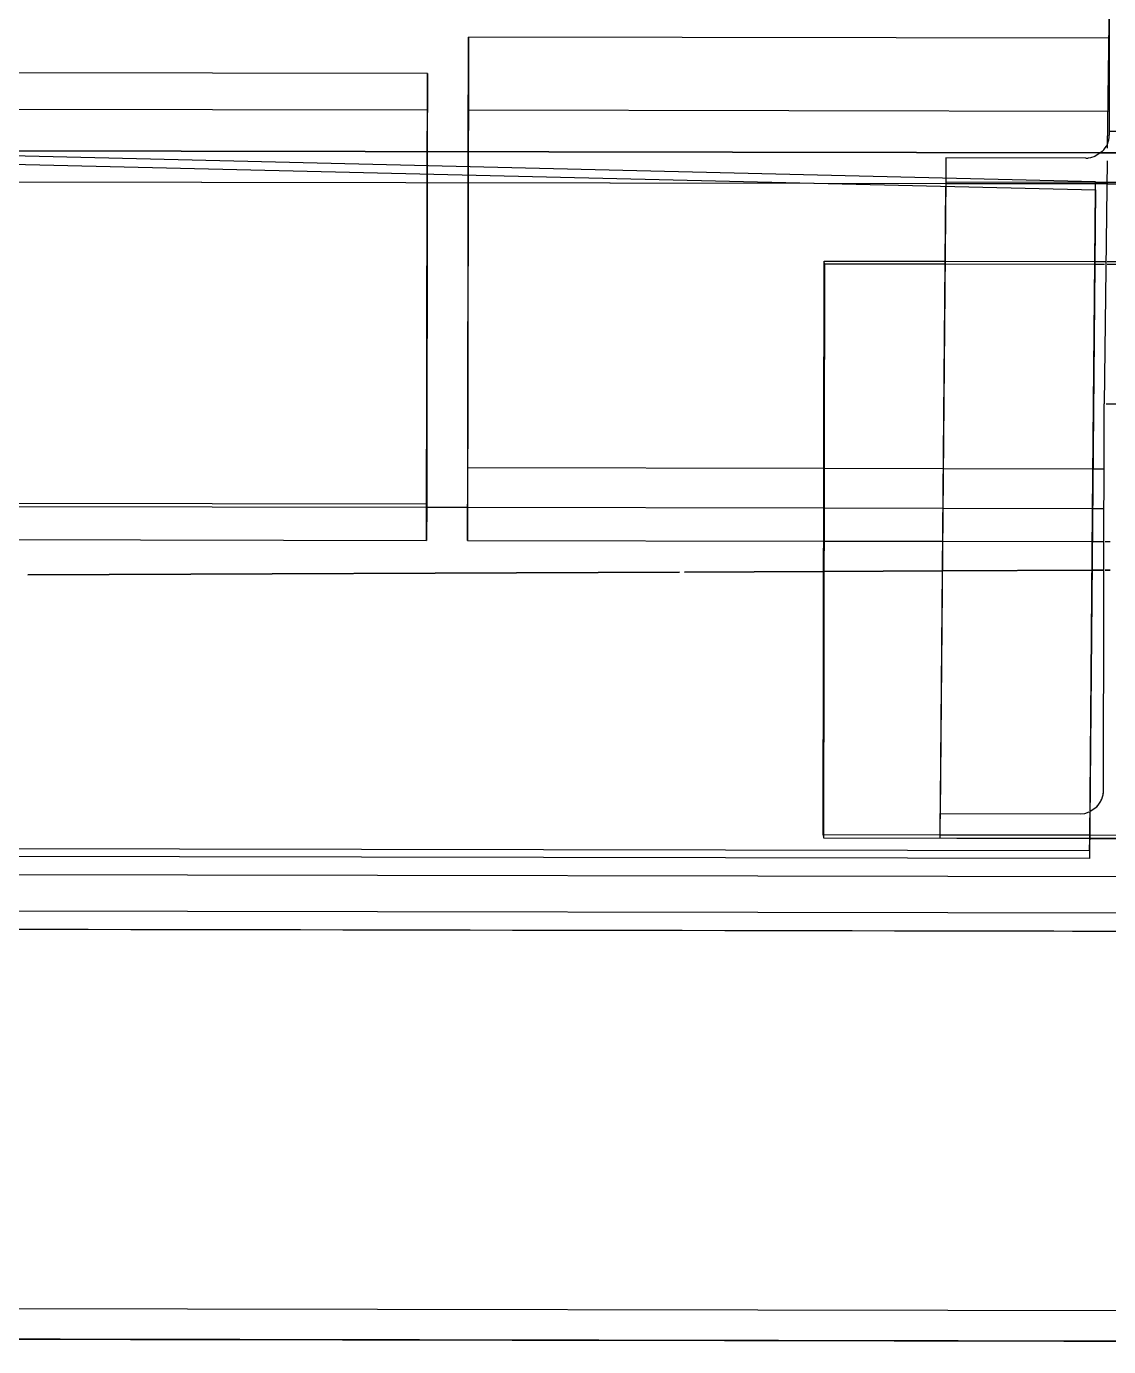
# Model space of a CAD drawing. Header units: metres. Extents: x -354 to -91, y 3 to 562.
# Drawn here: x -226.046 to -225.518, y 509.258 to 509.902 of the extents above; entities that cross this region are included whole.
import ezdxf

# ---------------------------------------------------------------- set-up
doc = ezdxf.new("R2010")
doc.units = ezdxf.units.M
doc.layers.add('A-GENM', color=7, linetype='Continuous', lineweight=25)

# ---------------------------------------------------------------- blocks, each defined once
blk = doc.blocks.new('T2DPAA-T2D-C3S-RW-M2D-100010_dwg-40802999-DRG-2873034 - CONSTRUCTION SEQUENCE STAGE A8')
at = {"color": 254, "lineweight": 25, "true_color": 0xdedede}
for p, q in [((25.9616, -637.88671), (25.65037, -636.70719)), ((25.96164, -637.88687), (25.9616, -637.88671)), ((26.22471, -638.88386), (25.96164, -637.88687))]:
    blk.add_line(p, q, dxfattribs=at)
at = {"color": 254, "lineweight": 25, "true_color": 0xd0d0d0}
for p, q in [((26.39963, -637.95542), (26.32564, -637.67502)), ((26.40473, -637.97476), (26.39963, -637.95542)), ((26.44908, -638.14285), (26.40473, -637.97476)), ((26.46391, -638.19903), (26.44908, -638.14285)), ((26.48254, -638.26965), (26.46391, -638.19903)), ((26.48395, -638.27498), (26.48254, -638.26965))]:
    blk.add_line(p, q, dxfattribs=at)
blk = doc.blocks.new('T2DPAA-T2D-PWC-RW-M2D-100010_RoadDesign_rvt-1-DRG-2873034 - CONSTRUCTION SEQUENCE STAGE A8')
at = {"color": 254, "lineweight": 25, "true_color": 0xd0d0d0, "rotation": 75.11694444444437}
blk.add_blockref('T2DPAA-T2D-C3S-RW-M2D-100010_dwg-40802999-DRG-2873034 - CONSTRUCTION SEQUENCE STAGE A8', (-1722.33704, 648.01046), dxfattribs=at)
blk = doc.blocks.new('CappingBeam_RS39A_CB04 - CappingBeam_RS39A_CB04-57951987-DRG-2873034 - CONSTRUCTION SEQUENCE STAGE A8')
at = {"layer": 'A-GENM', "color": 9, "true_color": 0xbebebe}
blk.add_open_spline([(109.73785, -5.66088), (109.76698, -5.7713), (109.9088, -6.30877), (110.05062, -6.84626), (110.16331, -7.27333)], degree=3, knots=[0.03089384, 0.03089384, 0.03089384, 0.03089384, 0.04166667, 0.08333333, 0.08333333, 0.08333333, 0.08333333], dxfattribs=at)
at = {"layer": 'A-GENM', "color": 253, "true_color": 0xa3a3a3}
for points in [[(109.82525, -5.99213), (109.93793, -6.41918), (110.05062, -6.84626), (110.16331, -7.27333)], [(110.16331, -7.27333), (110.21285, -7.46109), (110.26239, -7.64884), (110.31193, -7.8366)]]:
    blk.add_open_spline(points, degree=3, dxfattribs=at)
at = {"layer": 'A-GENM', "color": 9, "true_color": 0xbebebe}
blk.add_open_spline([(110.16331, -7.27333), (110.21285, -7.46109), (110.26239, -7.64884), (110.31193, -7.8366)], degree=3, dxfattribs=at)
blk = doc.blocks.new('T2D Feature Wall Adaptive V6 - 1_320 Slope-67396016-DRG-2873034 - CONSTRUCTION SEQUENCE STAGE A8')
at = {"layer": 'A-GENM', "color": 253, "true_color": 0xa3a3a3}
for p, q in [((-0.21776, 0.89779), (-0.21781, 0.03717)), ((-0.2, 0.89779), (-0.21776, 0.89779)), ((-0.21776, 0.89779), (-0.17959, 0.89779)), ((-0.2, 0.11701), (-0.2, 0.89779)), ((-0.17959, 0.89779), (-0.2, 0.89779)), ((-0.17271, 0.89779), (-0.17959, 0.89779)), ((-0.17959, 0.89779), (-0.17271, 0.89779)), ((-0.16876, 0.89779), (-0.17271, 0.89779)), ((-0.17271, 0.89779), (-0.16876, 0.89779)), ((0.01, 0.89779), (-0.16876, 0.89779)), ((-0.16876, 0.89779), (-0.00776, 0.89779)), ((-0.00778, 0.5843), (-0.00776, 0.89779)), ((-0.00776, 0.89779), (0.01, 0.89779)), ((0.01, 0.5843), (0.01, 0.89779))]:
    blk.add_line(p, q, dxfattribs=at)
blk = doc.blocks.new('T2D Feature Wall Adaptive V6 - 1_160 Slope-67396104-DRG-2873034 - CONSTRUCTION SEQUENCE STAGE A8')
at = {"layer": 'A-GENM', "color": 253, "true_color": 0xa3a3a3}
for p, q in [((-0.2355, -1.16922), (-0.23553, -1.48221)), ((-0.2, -1.48221), (-0.2, -1.16955)), ((-0.0255, -1.1771), (-0.0255, -1.17172)), ((0.01, -1.17108), (0.01, -1.1687)), ((0.01, -1.17735), (0.01, -1.17172)), ((-0.02551, -1.25013), (-0.0255, -1.1771)), ((0.01, -1.25038), (0.01, -1.17735)), ((-0.02551, -1.30837), (-0.02551, -1.25013)), ((0.01, -1.30837), (0.01, -1.25038)), ((-0.02553, -1.48221), (-0.02551, -1.30837)), ((0.01, -1.48221), (0.01, -1.30837)), ((-0.23553, -1.48221), (-0.2, -1.48221)), ((-0.17959, -1.48221), (-0.23553, -1.48221)), ((-0.2, -1.48221), (-0.17959, -1.48221)), ((-0.17959, -1.48221), (-0.17227, -1.48221)), ((-0.17227, -1.48221), (-0.17959, -1.48221)), ((-0.17227, -1.48221), (-0.16831, -1.48221)), ((-0.16831, -1.48221), (-0.17227, -1.48221)), ((-0.16831, -1.48221), (0.01, -1.48221)), ((-0.02553, -1.48221), (-0.16831, -1.48221)), ((0.01, -1.48221), (-0.02553, -1.48221))]:
    blk.add_line(p, q, dxfattribs=at)
blk = doc.blocks.new('StitchPour_RS39A_05 - StitchPour_RS39A_05-60503718-DRG-2873034 - CONSTRUCTION SEQUENCE STAGE A8')
at = {"layer": 'A-GENM', "color": 253, "true_color": 0xa3a3a3}
blk.add_open_spline([(109.29391, -4.76232), (109.35023, -4.97577), (109.46289, -5.40276), (109.68825, -6.25685), (109.96999, -7.32459), (110.2164, -8.25848), (110.35013, -8.76526), (110.37115, -8.84496)], degree=3, knots=[0.0000101, 0.0000101, 0.0000101, 0.0000101, 0.0208333, 0.0416667, 0.0833333, 0.125, 0.1327749, 0.1327749, 0.1327749, 0.1327749], dxfattribs=at)
at = {"layer": 'A-GENM', "color": 9, "true_color": 0xbebebe}
blk.add_open_spline([(109.54434, -5.71144), (109.57353, -5.82206), (109.71541, -6.35977), (109.85976, -6.90682), (109.97491, -7.34325), (109.97737, -7.35258)], degree=3, knots=[0.03087475, 0.03087475, 0.03087475, 0.03087475, 0.04166667, 0.08333333, 0.08424357, 0.08424357, 0.08424357, 0.08424357], dxfattribs=at)
at = {"layer": 'A-GENM', "color": 253, "true_color": 0xa3a3a3}
blk.add_open_spline([(109.97737, -7.35258), (110.02448, -7.53109), (110.07158, -7.7096), (110.11868, -7.88811)], degree=3, dxfattribs=at)
blk = doc.blocks.new('Barrier-Precast-MPB-03-B - Typical-63995089-DRG-2873034 - CONSTRUCTION SEQUENCE STAGE A8')
at = {"layer": 'A-GENM', "color": 253, "true_color": 0xa3a3a3}
for p, q in [((-0.22658, -0.31546), (-0.22671, 3.90891)), ((-0.20898, -0.31547), (-0.20911, 3.9089)), ((0.00001, -0.31673), (-0.00013, 3.90764)), ((-0.01502, 0.66486), (-0.01509, 2.91604)), ((-0.00002, 0.66487), (-0.00009, 2.91604)), ((-0.56468, 2.39499), (-0.56468, 2.40892)), ((-0.56467, 2.39499), (-0.56467, 2.40892)), ((-0.57967, 2.40671), (-0.57967, 2.39122)), ((-0.57967, 2.39122), (-0.57967, 2.40671)), ((-0.57967, 2.39122), (-0.57965, 1.75091)), ((-0.57965, 1.75091), (-0.57967, 2.39122)), ((-0.56467, 2.389), (-0.56468, 2.39453)), ((-0.56467, 2.389), (-0.56467, 2.39453)), ((-0.56467, 2.31596), (-0.56467, 2.389)), ((-0.56467, 2.31596), (-0.56467, 2.389)), ((-0.56467, 2.25155), (-0.56467, 2.31596)), ((-0.56467, 2.2518), (-0.56467, 2.31596)), ((-0.56463, 1.28196), (-0.56467, 2.2518)), ((-0.56464, 1.28196), (-0.56467, 2.25155))]:
    blk.add_line(p, q, dxfattribs=at)
blk = doc.blocks.new('SCR_SW_2 - SCR_SW_2-66993693-DRG-2873034 - CONSTRUCTION SEQUENCE STAGE A8')
at = {"layer": 'A-GENM', "color": 253, "true_color": 0xa3a3a3}
for p, q in [((0.00236, 0.34823), (1.18227, 0.32222)), ((1.18227, 0.32618), (0.07541, 0.35058)), ((1.18227, 0.32222), (1.17998, -0.00394)), ((1.18114, 0.1654), (1.18224, 0.32222)), ((1.18224, 0.32222), (1.18226, 0.32597)), ((1.18227, 0.32222), (1.18227, 0.32618)), ((1.18002, 0.00589), (1.18114, 0.1654)), ((0.00007, -0.00002), (1.17998, 0.00001)), ((1.17998, 0.00001), (1.18002, 0.00587)), ((1.17998, 0.00001), (1.17998, -0.00394)), ((1.17998, -0.00394), (0.05254, -0.00397))]:
    blk.add_line(p, q, dxfattribs=at)
blk = doc.blocks.new('POST_2180_1B_310UB - 1B-68650721-DRG-2873034 - CONSTRUCTION SEQUENCE STAGE A8')
at = {"layer": 'A-GENM', "color": 253, "true_color": 0xa3a3a3}
for p, q in [((-1098.67001, 509.91984), (-1098.67094, 509.84277)), ((-1098.67001, 509.91984), (-1098.67002, 509.89916)), ((-1098.66331, 509.91983), (-1098.67001, 509.91984)), ((-1098.66356, 509.89989), (-1098.66331, 509.91983)), ((-1098.66332, 509.89915), (-1098.66331, 509.91983)), ((-1098.67002, 509.89916), (-1098.67002, 509.85096)), ((-1098.66415, 509.85095), (-1098.66356, 509.89915)), ((-1098.66332, 509.85094), (-1098.66332, 509.89915)), ((-1098.67002, 509.85096), (-1098.67002, 509.84917)), ((-1098.66332, 509.85094), (-1098.67002, 509.85096)), ((-1098.66426, 509.8418), (-1098.66415, 509.85095)), ((-1098.66332, 509.84916), (-1098.66332, 509.85094)), ((-1098.67338, 509.84121), (-1098.67708, 509.83877)), ((-1098.6563, 509.83873), (-1098.66, 509.84118)), ((-1098.74969, 509.83804), (-1098.74978, 509.82819)), ((-1098.74969, 509.83804), (-1098.74971, 509.82819)), ((-1098.68144, 509.83792), (-1098.74969, 509.83804)), ((-1098.67917, 509.83814), (-1098.6803, 509.83797)), ((-1098.67708, 509.83877), (-1098.67917, 509.83814)), ((-1098.67102, 509.83673), (-1098.67245, 509.71806)), ((-1098.66575, 509.71804), (-1098.66433, 509.83591)), ((-1098.65417, 509.83809), (-1098.6563, 509.83873)), ((-1098.65194, 509.83787), (-1098.65417, 509.83809)), ((-1098.58369, 509.83775), (-1098.65194, 509.83787)), ((-1098.58369, 509.83775), (-1098.58379, 509.82609)), ((-1098.58371, 509.82607), (-1098.58369, 509.83775)), ((-1098.74978, 509.82819), (-1098.75245, 509.51825)), ((-1098.74971, 509.82637), (-1098.67668, 509.82624)), ((-1098.67668, 509.82624), (-1098.58371, 509.82607)), ((-1098.75248, 509.50627), (-1098.74973, 509.82423)), ((-1098.58376, 509.8201), (-1098.58648, 509.50598)), ((-1098.58384, 509.8201), (-1098.58645, 509.51796)), ((-1098.58381, 509.82405), (-1098.58384, 509.8201)), ((-1098.58373, 509.82405), (-1098.58376, 509.8201)), ((-1098.67278, 509.52968), (-1098.67245, 509.71806)), ((-1098.67145, 509.71805), (-1098.66575, 509.71804)), ((-1098.66575, 509.71804), (-1098.66608, 509.52967)), ((-1098.75248, 509.50627), (-1098.75245, 509.51825)), ((-1098.75237, 509.51825), (-1098.6842, 509.51813)), ((-1098.6842, 509.51813), (-1098.68196, 509.51835)), ((-1098.68196, 509.51835), (-1098.67981, 509.51902)), ((-1098.67935, 509.51933), (-1098.6761, 509.52154)), ((-1098.6628, 509.52152), (-1098.65933, 509.51914)), ((-1098.6591, 509.51898), (-1098.65699, 509.51832)), ((-1098.65699, 509.51832), (-1098.6547, 509.51808)), ((-1098.6547, 509.51808), (-1098.58645, 509.51796)), ((-1098.58645, 509.51796), (-1098.58648, 509.50598)), ((-1098.67947, 509.50615), (-1098.75248, 509.50627)), ((-1098.65944, 509.50611), (-1098.67947, 509.50615)), ((-1098.58648, 509.50598), (-1098.65944, 509.50611))]:
    blk.add_line(p, q, dxfattribs=at)
for centre, start_param, end_param in [((-1098.68142, 509.84919), 2.363455, 3.148876), ((-1098.65192, 509.84914), 0.00726, 0.792682), ((-1098.68142, 509.84919), 1.578068, 1.628111), ((-1098.68142, 509.84919), 1.628111, 1.678153)]:
    blk.add_ellipse(centre, major_axis=(-0.0114, 0.0001), ratio=0.989162, start_param=start_param, end_param=end_param, dxfattribs=at)
for points in [[(-1098.6761, 509.52154), (-1098.67503, 509.52264), (-1098.67338, 509.52518), (-1098.67279, 509.52815), (-1098.67278, 509.52968)], [(-1098.67468, 509.52331), (-1098.67427, 509.52394), (-1098.67393, 509.5246), (-1098.67365, 509.52529)], [(-1098.67365, 509.52529), (-1098.67337, 509.52598), (-1098.67315, 509.52669), (-1098.67301, 509.52743)], [(-1098.67301, 509.52743), (-1098.67286, 509.52816), (-1098.67279, 509.52892), (-1098.67278, 509.52968)], [(-1098.66608, 509.52967), (-1098.66608, 509.52891), (-1098.66601, 509.52815), (-1098.66587, 509.52742)], [(-1098.66587, 509.52742), (-1098.66573, 509.52668), (-1098.66551, 509.52596), (-1098.66524, 509.52527)], [(-1098.66524, 509.52527), (-1098.66496, 509.52459), (-1098.66462, 509.52392), (-1098.66421, 509.52329)], [(-1098.6761, 509.52154), (-1098.67557, 509.52209), (-1098.67509, 509.52269), (-1098.67468, 509.52331)], [(-1098.66421, 509.52329), (-1098.6638, 509.52267), (-1098.66333, 509.52207), (-1098.6628, 509.52152)]]:
    blk.add_open_spline(points, degree=3, dxfattribs=at)
blk = doc.blocks.new('PLATE ph - PLATE ph-V47-DRG-2873034 - CONSTRUCTION SEQUENCE STAGE A8')
at = {"layer": 'A-GENM', "color": 253, "true_color": 0xa3a3a3}
for p, q in [((-1098.80953, 509.50787), (-1098.80903, 509.78776)), ((-1098.80903, 509.78776), (-1098.75004, 509.78766)), ((-1098.80898, 509.78627), (-1098.80903, 509.78776)), ((-1098.75004, 509.78766), (-1098.67699, 509.78753)), ((-1098.67699, 509.78753), (-1098.67161, 509.78752)), ((-1098.67095, 509.78752), (-1098.65706, 509.7875)), ((-1098.65706, 509.7875), (-1098.58404, 509.78737)), ((-1098.80898, 509.78627), (-1098.80948, 509.50637)), ((-1098.75006, 509.78617), (-1098.80898, 509.78627)), ((-1098.67701, 509.78604), (-1098.75006, 509.78617)), ((-1098.67233, 509.78603), (-1098.67701, 509.78604)), ((-1098.65707, 509.786), (-1098.67096, 509.78603)), ((-1098.58406, 509.78588), (-1098.65707, 509.786)), ((-1098.52898, 509.78578), (-1098.58406, 509.78588)), ((-1098.58404, 509.78737), (-1098.52903, 509.78727)), ((-1098.52904, 509.78578), (-1098.52953, 509.50738)), ((-1098.52948, 509.50588), (-1098.52898, 509.78578)), ((-1098.52903, 509.78727), (-1098.52898, 509.78578)), ((-1098.80953, 509.50787), (-1098.80948, 509.50637)), ((-1098.80948, 509.50637), (-1098.67947, 509.50615)), ((-1098.75246, 509.50777), (-1098.80947, 509.50787)), ((-1098.67945, 509.50764), (-1098.75246, 509.50777)), ((-1098.67947, 509.50615), (-1098.65944, 509.50611)), ((-1098.65943, 509.50761), (-1098.67945, 509.50764)), ((-1098.65944, 509.50611), (-1098.52948, 509.50588)), ((-1098.58646, 509.50748), (-1098.65943, 509.50761)), ((-1098.52953, 509.50738), (-1098.58646, 509.50748)), ((-1098.52948, 509.50588), (-1098.52953, 509.50738))]:
    blk.add_line(p, q, dxfattribs=at)
blk = doc.blocks.new('T2DPAA-T2D-C3S-RS-M3D-100334_rvt-1-DRG-2873034 - CONSTRUCTION SEQUENCE STAGE A8')
at = {"layer": 'A-GENM', "color": 253, "true_color": 0xa3a3a3}
for p, q in [((-1099.19761, 509.63472), (-1098.87966, 509.63605)), ((-1098.87966, 509.63605), (-1099.19761, 509.63472)), ((-1098.87717, 509.63606), (-1098.80924, 509.63635)), ((-1098.80924, 509.63635), (-1098.87717, 509.63606)), ((-1098.80924, 509.63635), (-1098.75135, 509.63659)), ((-1098.75135, 509.63659), (-1098.80924, 509.63635)), ((-1098.75135, 509.63659), (-1098.67832, 509.6369)), ((-1098.67832, 509.6369), (-1098.75135, 509.63659)), ((-1098.67832, 509.6369), (-1098.67259, 509.63692)), ((-1098.67259, 509.63692), (-1098.67832, 509.6369)), ((-1098.67202, 509.63692), (-1098.66958, 509.63693)), ((-1098.66958, 509.63693), (-1098.67202, 509.63692))]:
    blk.add_line(p, q, dxfattribs=at)
at = {"layer": 'A-GENM', "color": 253, "lineweight": 25, "true_color": 0xa3a3a3}
for name, p, rotation in [('CappingBeam_RS39A_CB04 - CappingBeam_RS39A_CB04-57951987-DRG-2873034 - CONSTRUCTION SEQUENCE STAGE A8', (-1134.0578, 404.8616), 75.11694444444437), ('StitchPour_RS39A_05 - StitchPour_RS39A_05-60503718-DRG-2873034 - CONSTRUCTION SEQUENCE STAGE A8', (-1134.0578, 404.8616), 75.11694444444437), ('T2D Feature Wall Adaptive V6 - 1_160 Slope-67396104-DRG-2873034 - CONSTRUCTION SEQUENCE STAGE A8', (-1097.50083, 509.65883), 269.8981467655939), ('T2D Feature Wall Adaptive V6 - 1_320 Slope-67396016-DRG-2873034 - CONSTRUCTION SEQUENCE STAGE A8', (-1099.90083, 509.6631), 269.8981467655947), ('SCR_SW_2 - SCR_SW_2-66993693-DRG-2873034 - CONSTRUCTION SEQUENCE STAGE A8', (-1099.85952, 509.50237), 359.8981271850844), ('Barrier-Precast-MPB-03-B - Typical-63995089-DRG-2873034 - CONSTRUCTION SEQUENCE STAGE A8', (-1101.0667, 509.26517), 269.8962782569156)]:
    blk.add_blockref(name, p, dxfattribs=dict(at, rotation=rotation))
for name in ['POST_2180_1B_310UB - 1B-68650721-DRG-2873034 - CONSTRUCTION SEQUENCE STAGE A8', 'PLATE ph - PLATE ph-V47-DRG-2873034 - CONSTRUCTION SEQUENCE STAGE A8']:
    blk.add_blockref(name, (0, 0), dxfattribs=at)

msp = doc.modelspace()

# ---------------------------------------------------------------- block references
at = {"lineweight": 5}
for name in ['T2DPAA-T2D-C3S-RS-M3D-100334_rvt-1-DRG-2873034 - CONSTRUCTION SEQUENCE STAGE A8', 'T2DPAA-T2D-PWC-RW-M2D-100010_RoadDesign_rvt-1-DRG-2873034 - CONSTRUCTION SEQUENCE STAGE A8']:
    msp.add_blockref(name, (873.15239, 0), dxfattribs=at)

doc.saveas('drawing.dxf')
